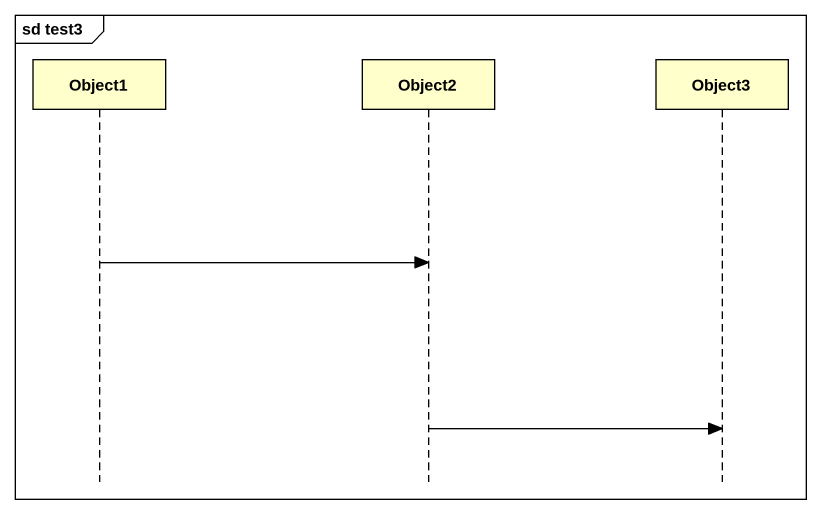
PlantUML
@startuml
mainframe sd test3
hide footbox
participant Object1
participant Object2
participant Object3

Object1 -> Object2
Object2 -> Object3
@enduml
